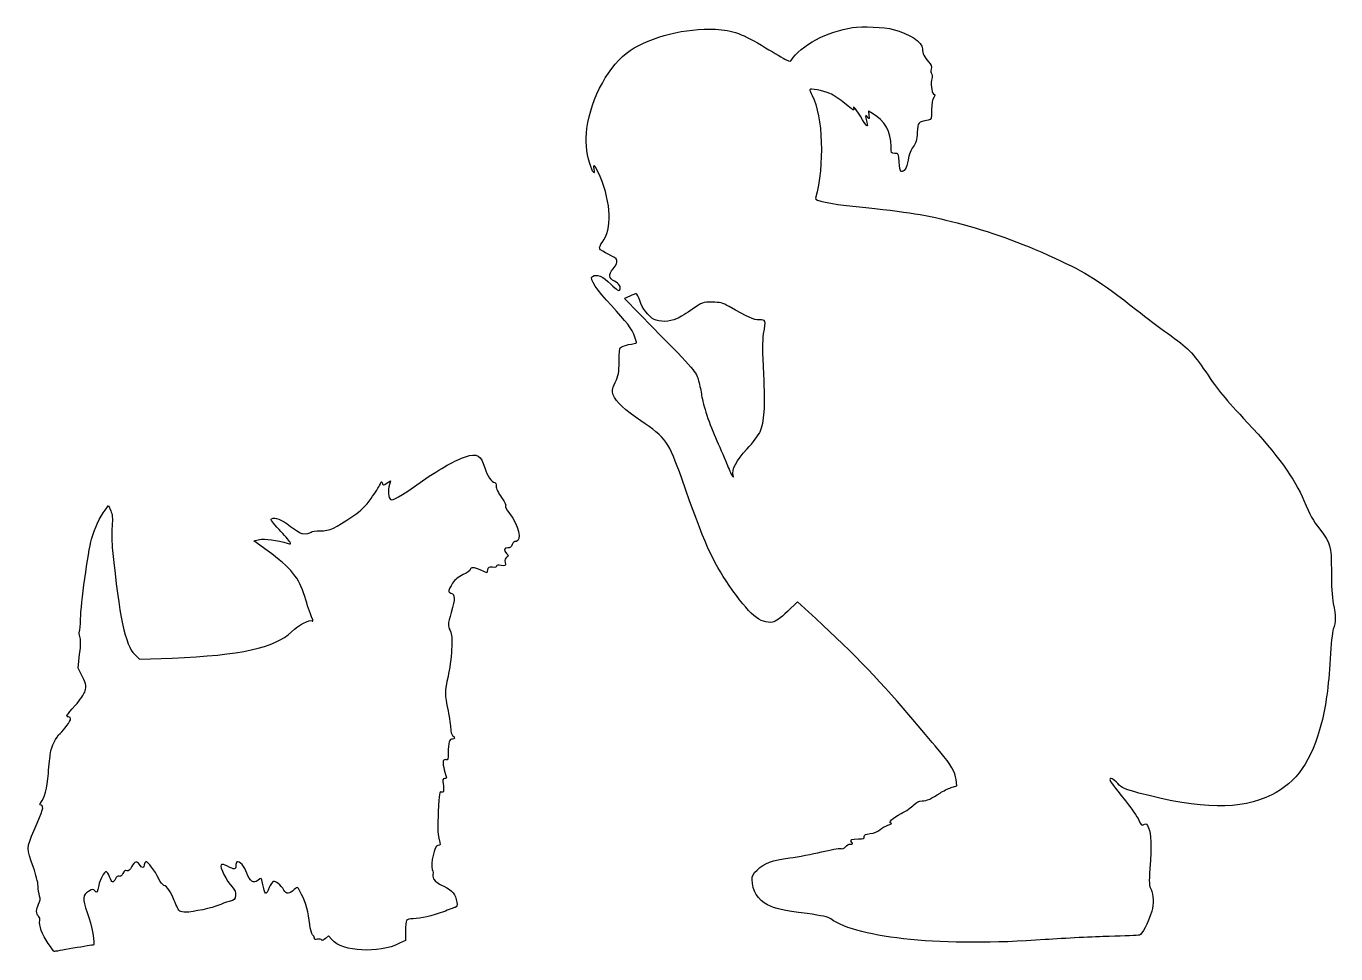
# Model space of a CAD drawing. Header units: centimetres. Extents: x -17.7 to 17.6, y -12.5 to 12.4.
import ezdxf

# ---------------------------------------------------------------- set-up
doc = ezdxf.new("R2010")
doc.units = ezdxf.units.CM
doc.header["$MEASUREMENT"] = 0
doc.layers.add('Layer 1', color=7, linetype='Continuous')

msp = doc.modelspace()

# ---------------------------------------------------------------- linework, layer by layer
at = {"layer": 'Layer 1'}
for points, knots in [([(4.56847, 12.40014), (4.24391, 12.34722), (3.89114, 12.23081), (3.58775, 12.07558), (3.58775, 12.07558), (3.32669, 11.94152), (3.01272, 11.68047), (2.93864, 11.53936), (2.93864, 11.53936), (2.90336, 11.47939), (2.89983, 11.47939), (2.78342, 11.53583), (2.78342, 11.53583), (2.71639, 11.57111), (2.46945, 11.71575), (2.22956, 11.86039), (2.22956, 11.86039), (1.61925, 12.23433), (1.34762, 12.33311), (0.88195, 12.35781), (0.88195, 12.35781), (0.08114, 12.39309), (-0.83608, 12.16378), (-1.41463, 11.78278), (-1.41463, 11.78278), (-1.97202, 11.41236), (-2.46238, 10.52336), (-2.57527, 9.68728), (-2.57527, 9.68728), (-2.62113, 9.34861), (-2.59644, 9.06286), (-2.50119, 8.74184), (-2.50119, 8.74184), (-2.42711, 8.50548), (-2.3495, 8.40317), (-2.3883, 8.59367), (-2.3883, 8.59367), (-2.42358, 8.78417), (-2.34597, 8.68539), (-2.22249, 8.39259), (-2.22249, 8.39259), (-1.91557, 7.65528), (-1.89441, 6.98853), (-2.16605, 6.61812), (-2.16605, 6.61812), (-2.21544, 6.55462), (-2.24366, 6.47701), (-2.23308, 6.44879), (-2.23308, 6.44879), (-2.2225, 6.42057), (-2.10961, 6.35001), (-1.98966, 6.29357), (-1.98966, 6.29357), (-1.72508, 6.17715), (-1.70744, 6.11718), (-1.87324, 5.90904), (-1.87324, 5.90904), (-2.00024, 5.75029), (-1.98966, 5.65504), (-1.83443, 5.5739), (-1.83443, 5.5739), (-1.70743, 5.5104), (-1.65099, 5.41162), (-1.69332, 5.34107), (-1.69332, 5.34107), (-1.71801, 5.30226), (-1.7674, 5.33401), (-1.93321, 5.49629), (-1.93321, 5.49629), (-2.14135, 5.70443), (-2.31774, 5.77851), (-2.43063, 5.70443), (-2.43063, 5.70443), (-2.5153, 5.64799), (-2.30716, 5.33049), (-1.91557, 4.91774), (-1.91557, 4.91774), (-1.51693, 4.49441), (-1.36171, 4.28627), (-1.2841, 4.07107), (-1.2841, 4.07107), (-1.25588, 3.98993), (-1.23824, 3.91938), (-1.24177, 3.91585), (-1.24177, 3.91585), (-1.24883, 3.91232), (-1.34408, 3.89116), (-1.45344, 3.86646), (-1.45344, 3.86646), (-1.56633, 3.84177), (-1.66863, 3.80296), (-1.68275, 3.78179), (-1.68275, 3.78179), (-1.69686, 3.7571), (-1.71097, 3.58776), (-1.71097, 3.40432), (-1.71097, 3.40432), (-1.71097, 3.11151), (-1.72155, 3.04096), (-1.81328, 2.85046), (-1.81328, 2.85046), (-1.905, 2.64585), (-1.90853, 2.62115), (-1.8662, 2.51532), (-1.8662, 2.51532), (-1.78859, 2.32129), (-1.55576, 2.10257), (-1.12889, 1.81682), (-1.12889, 1.81682), (-0.44803, 1.36174), (-0.37042, 1.24885), (-0.0247, 0.2646), (-0.0247, 0.2646), (0.59266, -1.49576), (0.79022, -1.94379), (1.25588, -2.61759), (1.25588, -2.61759), (1.78857, -3.3937), (2.10255, -3.65828), (2.41652, -3.60184), (2.41652, -3.60184), (2.51177, -3.5842), (2.6176, -3.50659), (2.81869, -3.31609), (2.81869, -3.31609), (2.81869, -3.31609), (3.09033, -3.05503), (3.09033, -3.05503), (3.09033, -3.05503), (3.09033, -3.05503), (3.58422, -3.50659), (3.58422, -3.50659), (3.58422, -3.50659), (4.60022, -4.43792), (5.40455, -5.27401), (6.25122, -6.28648), (6.25122, -6.28648), (6.49111, -6.5687), (6.7945, -6.93206), (6.92503, -7.08729), (6.92503, -7.08729), (7.23195, -7.45418), (7.33778, -7.6341), (7.36247, -7.84223), (7.36247, -7.84223), (7.36247, -7.84223), (7.38011, -8.01156), (7.38011, -8.01156), (7.38011, -8.01156), (7.38011, -8.01156), (7.22842, -8.05742), (7.22842, -8.05742), (7.22842, -8.05742), (7.14375, -8.08211), (7.0097, -8.14914), (6.93209, -8.20206), (6.93209, -8.20206), (6.70631, -8.35375), (6.57226, -8.41373), (6.44526, -8.41373), (6.44526, -8.41373), (6.36059, -8.41373), (6.30062, -8.44195), (6.22301, -8.52309), (6.22301, -8.52309), (6.16657, -8.58306), (6.01134, -8.6889), (5.88082, -8.75592), (5.88082, -8.75592), (5.65151, -8.87586), (5.51393, -9.00992), (5.61624, -9.01345), (5.61624, -9.01345), (5.64093, -9.01698), (5.60213, -9.03814), (5.52805, -9.06637), (5.52805, -9.06637), (5.45044, -9.09106), (5.35166, -9.15104), (5.3058, -9.19337), (5.3058, -9.19337), (5.24936, -9.24629), (5.15763, -9.28156), (5.0518, -9.29568), (5.0518, -9.29568), (4.92127, -9.30979), (4.88599, -9.32743), (4.88952, -9.37682), (4.88952, -9.37682), (4.89658, -9.42621), (4.86483, -9.43679), (4.73077, -9.43679), (4.73077, -9.43679), (4.5438, -9.43679), (4.49794, -9.46148), (4.55438, -9.53204), (4.55438, -9.53204), (4.58613, -9.56732), (4.57907, -9.5779), (4.5191, -9.5779), (4.5191, -9.5779), (4.47677, -9.5779), (4.41679, -9.60965), (4.38504, -9.64846), (4.38504, -9.64846), (4.34623, -9.69079), (4.29685, -9.70843), (4.25451, -9.69785), (4.25451, -9.69785), (4.21218, -9.68727), (3.98287, -9.7296), (3.73945, -9.78957), (3.73945, -9.78957), (3.49603, -9.84601), (3.11151, -9.9201), (2.8822, -9.94832), (2.8822, -9.94832), (2.40948, -10.00829), (2.19428, -10.0859), (2.00378, -10.2764), (2.00378, -10.2764), (1.89795, -10.37871), (1.86972, -10.43162), (1.86972, -10.53393), (1.86972, -10.53393), (1.86972, -10.82321), (2.02847, -11.08426), (2.286, -11.21479), (2.286, -11.21479), (2.50119, -11.32062), (2.68464, -11.36296), (3.34786, -11.44762), (3.34786, -11.44762), (3.75355, -11.50406), (3.91583, -11.53934), (3.98992, -11.59226), (3.98992, -11.59226), (4.74134, -12.12495), (7.03792, -12.3472), (9.75431, -12.14965), (9.75431, -12.14965), (10.29759, -12.11084), (11.07723, -12.07204), (11.48292, -12.06146), (11.48292, -12.06146), (11.89214, -12.05088), (12.2555, -12.03677), (12.29784, -12.02971), (12.29784, -12.02971), (12.3684, -12.01207), (12.51656, -11.72279), (12.62592, -11.3806), (12.62592, -11.3806), (12.68236, -11.20421), (12.67178, -10.93257), (12.60828, -10.80204), (12.60828, -10.80204), (12.55536, -10.70679), (12.55184, -10.62918), (12.58006, -10.23054), (12.58006, -10.23054), (12.62239, -9.60965), (12.61181, -9.30273), (12.54478, -9.14398), (12.54478, -9.14398), (12.49539, -9.02404), (12.48128, -9.01345), (12.41778, -9.04873), (12.41778, -9.04873), (12.35428, -9.08401), (12.34017, -9.0699), (12.2802, -8.93231), (12.2802, -8.93231), (12.24139, -8.84412), (12.07912, -8.61128), (11.91684, -8.4102), (11.91684, -8.4102), (11.59228, -8.00451), (11.50056, -7.88103), (11.50056, -7.84223), (11.50056, -7.84223), (11.50056, -7.77873), (11.58523, -7.82106), (11.71223, -7.94806), (11.71223, -7.94806), (11.82865, -8.07153), (11.89215, -8.09623), (12.2802, -8.20206), (12.2802, -8.20206), (13.97353, -8.65009), (15.01423, -8.6642), (15.85737, -8.25145), (15.85737, -8.25145), (16.52412, -7.92689), (16.92981, -7.34128), (17.19793, -6.31117), (17.19793, -6.31117), (17.31787, -5.85256), (17.3849, -5.35867), (17.42724, -4.59314), (17.42724, -4.59314), (17.44841, -4.20508), (17.48721, -3.87347), (17.51543, -3.78881), (17.51543, -3.78881), (17.58246, -3.60184), (17.58246, -3.44662), (17.51543, -3.09737), (17.51543, -3.09737), (17.48015, -2.92098), (17.46251, -2.60701), (17.46251, -2.22248), (17.46251, -2.22248), (17.46251, -1.53456), (17.44487, -1.48165), (17.15207, -1.10417), (17.15207, -1.10417), (16.96157, -0.86075), (16.89454, -0.73728), (16.72168, -0.32806), (16.72168, -0.32806), (16.48532, 0.24344), (15.99143, 0.92783), (15.20826, 1.76391), (15.20826, 1.76391), (14.58384, 2.42713), (14.42509, 2.62116), (14.07937, 3.13622), (14.07937, 3.13622), (13.72659, 3.6548), (13.6137, 3.76769), (13.05279, 4.17339), (13.05279, 4.17339), (12.84818, 4.31803), (12.47776, 4.60025), (12.22376, 4.79781), (12.22376, 4.79781), (11.20776, 5.59509), (10.87968, 5.80323), (10.0189, 6.19481), (10.0189, 6.19481), (9.05582, 6.63225), (8.26559, 6.918), (7.39071, 7.14378), (7.39071, 7.14378), (6.53346, 7.36603), (6.12424, 7.43306), (4.67432, 7.58475), (4.67432, 7.58475), (3.91938, 7.66236), (3.55601, 7.73644), (3.57718, 7.81053), (3.57718, 7.81053), (3.8206, 8.71011), (3.77826, 10.00128), (3.48899, 10.57278), (3.48899, 10.57278), (3.45018, 10.64686), (3.42196, 10.71389), (3.42196, 10.728), (3.42196, 10.728), (3.42196, 10.77739), (3.78532, 10.70683), (3.96171, 10.62569), (3.96171, 10.62569), (4.06402, 10.57983), (4.24393, 10.45988), (4.36388, 10.36111), (4.36388, 10.36111), (4.60377, 10.16003), (4.62846, 10.14944), (4.60024, 10.24117), (4.60024, 10.24117), (4.57555, 10.32231), (4.67432, 10.19178), (4.84366, 9.92014), (4.84366, 9.92014), (4.97419, 9.70495), (5.00241, 9.70495), (4.94244, 9.92367), (4.94244, 9.92367), (4.90716, 10.04714), (4.9248, 10.06831), (4.99183, 9.97659), (4.99183, 9.97659), (5.02711, 9.93073), (5.03064, 9.93778), (5.01652, 10.03656), (5.01652, 10.03656), (5.01652, 10.03656), (4.99888, 10.15298), (4.99888, 10.15298), (4.99888, 10.15298), (4.99888, 10.15298), (5.1153, 10.08595), (5.1153, 10.08595), (5.1153, 10.08595), (5.43986, 9.90251), (5.60919, 9.59559), (5.60919, 9.20048), (5.60919, 9.20048), (5.60919, 9.01704), (5.61272, 9.01351), (5.71502, 9.01351), (5.71502, 9.01351), (5.81733, 9.01351), (5.81733, 9.01351), (5.82791, 8.77715), (5.82791, 8.77715), (5.83497, 8.65015), (5.85613, 8.53726), (5.87377, 8.53021), (5.87377, 8.53021), (5.96196, 8.50199), (6.03605, 8.61488), (6.07133, 8.83713), (6.07133, 8.83713), (6.09602, 8.98882), (6.13836, 9.10524), (6.20186, 9.18991), (6.20186, 9.18991), (6.27947, 9.29222), (6.30064, 9.36277), (6.31475, 9.57797), (6.31475, 9.57797), (6.33239, 9.86372), (6.32886, 9.85666), (6.60756, 9.91311), (6.60756, 9.91311), (6.69928, 9.93075), (6.70281, 9.9378), (6.70281, 10.18828), (6.70281, 10.18828), (6.70281, 10.36114), (6.72045, 10.4705), (6.75925, 10.52342), (6.75925, 10.52342), (6.78747, 10.56575), (6.79806, 10.60103), (6.77689, 10.60103), (6.77689, 10.60103), (6.71339, 10.60103), (6.67106, 10.82328), (6.70281, 10.98909), (6.70281, 10.98909), (6.72045, 11.08787), (6.72045, 11.1549), (6.69928, 11.16901), (6.69928, 11.16901), (6.67811, 11.17959), (6.67459, 11.23251), (6.6887, 11.28543), (6.6887, 11.28543), (6.70634, 11.35951), (6.69223, 11.40185), (6.62167, 11.47593), (6.62167, 11.47593), (6.50173, 11.60646), (6.45586, 11.70524), (6.45586, 11.82871), (6.45586, 11.82871), (6.45586, 12.00863), (6.11719, 12.23088), (5.66917, 12.35082), (5.66917, 12.35082), (5.42928, 12.41432), (4.83661, 12.43901), (4.5685, 12.40021), (4.5685, 12.40021), (4.5685, 12.40021), (4.56847, 12.40014), (4.56847, 12.40014)], [0, 0, 0, 0, 0.00840336, 0.00840336, 0.00840336, 0.00840336, 0.01680672, 0.01680672, 0.01680672, 0.01680672, 0.02521008, 0.02521008, 0.02521008, 0.02521008, 0.03361345, 0.03361345, 0.03361345, 0.03361345, 0.04201681, 0.04201681, 0.04201681, 0.04201681, 0.05042017, 0.05042017, 0.05042017, 0.05042017, 0.05882353, 0.05882353, 0.05882353, 0.05882353, 0.06722689, 0.06722689, 0.06722689, 0.06722689, 0.07563025, 0.07563025, 0.07563025, 0.07563025, 0.08403361, 0.08403361, 0.08403361, 0.08403361, 0.09243697, 0.09243697, 0.09243697, 0.09243697, 0.10084034, 0.10084034, 0.10084034, 0.10084034, 0.1092437, 0.1092437, 0.1092437, 0.1092437, 0.11764706, 0.11764706, 0.11764706, 0.11764706, 0.12605042, 0.12605042, 0.12605042, 0.12605042, 0.13445378, 0.13445378, 0.13445378, 0.13445378, 0.14285714, 0.14285714, 0.14285714, 0.14285714, 0.1512605, 0.1512605, 0.1512605, 0.1512605, 0.15966387, 0.15966387, 0.15966387, 0.15966387, 0.16806723, 0.16806723, 0.16806723, 0.16806723, 0.17647059, 0.17647059, 0.17647059, 0.17647059, 0.18487395, 0.18487395, 0.18487395, 0.18487395, 0.19327731, 0.19327731, 0.19327731, 0.19327731, 0.20168067, 0.20168067, 0.20168067, 0.20168067, 0.21008403, 0.21008403, 0.21008403, 0.21008403, 0.21848739, 0.21848739, 0.21848739, 0.21848739, 0.22689076, 0.22689076, 0.22689076, 0.22689076, 0.23529412, 0.23529412, 0.23529412, 0.23529412, 0.24369748, 0.24369748, 0.24369748, 0.24369748, 0.25210084, 0.25210084, 0.25210084, 0.25210084, 0.2605042, 0.2605042, 0.2605042, 0.2605042, 0.26890756, 0.26890756, 0.26890756, 0.26890756, 0.27731092, 0.27731092, 0.27731092, 0.27731092, 0.28571429, 0.28571429, 0.28571429, 0.28571429, 0.29411765, 0.29411765, 0.29411765, 0.29411765, 0.30252101, 0.30252101, 0.30252101, 0.30252101, 0.31092437, 0.31092437, 0.31092437, 0.31092437, 0.31932773, 0.31932773, 0.31932773, 0.31932773, 0.32773109, 0.32773109, 0.32773109, 0.32773109, 0.33613445, 0.33613445, 0.33613445, 0.33613445, 0.34453782, 0.34453782, 0.34453782, 0.34453782, 0.35294118, 0.35294118, 0.35294118, 0.35294118, 0.36134454, 0.36134454, 0.36134454, 0.36134454, 0.3697479, 0.3697479, 0.3697479, 0.3697479, 0.37815126, 0.37815126, 0.37815126, 0.37815126, 0.38655462, 0.38655462, 0.38655462, 0.38655462, 0.39495798, 0.39495798, 0.39495798, 0.39495798, 0.40336134, 0.40336134, 0.40336134, 0.40336134, 0.41176471, 0.41176471, 0.41176471, 0.41176471, 0.42016807, 0.42016807, 0.42016807, 0.42016807, 0.42857143, 0.42857143, 0.42857143, 0.42857143, 0.43697479, 0.43697479, 0.43697479, 0.43697479, 0.44537815, 0.44537815, 0.44537815, 0.44537815, 0.45378151, 0.45378151, 0.45378151, 0.45378151, 0.46218487, 0.46218487, 0.46218487, 0.46218487, 0.47058824, 0.47058824, 0.47058824, 0.47058824, 0.4789916, 0.4789916, 0.4789916, 0.4789916, 0.48739496, 0.48739496, 0.48739496, 0.48739496, 0.49579832, 0.49579832, 0.49579832, 0.49579832, 0.50420168, 0.50420168, 0.50420168, 0.50420168, 0.51260504, 0.51260504, 0.51260504, 0.51260504, 0.5210084, 0.5210084, 0.5210084, 0.5210084, 0.52941176, 0.52941176, 0.52941176, 0.52941176, 0.53781513, 0.53781513, 0.53781513, 0.53781513, 0.54621849, 0.54621849, 0.54621849, 0.54621849, 0.55462185, 0.55462185, 0.55462185, 0.55462185, 0.56302521, 0.56302521, 0.56302521, 0.56302521, 0.57142857, 0.57142857, 0.57142857, 0.57142857, 0.57983193, 0.57983193, 0.57983193, 0.57983193, 0.58823529, 0.58823529, 0.58823529, 0.58823529, 0.59663866, 0.59663866, 0.59663866, 0.59663866, 0.60504202, 0.60504202, 0.60504202, 0.60504202, 0.61344538, 0.61344538, 0.61344538, 0.61344538, 0.62184874, 0.62184874, 0.62184874, 0.62184874, 0.6302521, 0.6302521, 0.6302521, 0.6302521, 0.63865546, 0.63865546, 0.63865546, 0.63865546, 0.64705882, 0.64705882, 0.64705882, 0.64705882, 0.65546218, 0.65546218, 0.65546218, 0.65546218, 0.66386555, 0.66386555, 0.66386555, 0.66386555, 0.67226891, 0.67226891, 0.67226891, 0.67226891, 0.68067227, 0.68067227, 0.68067227, 0.68067227, 0.68907563, 0.68907563, 0.68907563, 0.68907563, 0.69747899, 0.69747899, 0.69747899, 0.69747899, 0.70588235, 0.70588235, 0.70588235, 0.70588235, 0.71428571, 0.71428571, 0.71428571, 0.71428571, 0.72268908, 0.72268908, 0.72268908, 0.72268908, 0.73109244, 0.73109244, 0.73109244, 0.73109244, 0.7394958, 0.7394958, 0.7394958, 0.7394958, 0.74789916, 0.74789916, 0.74789916, 0.74789916, 0.75630252, 0.75630252, 0.75630252, 0.75630252, 0.76470588, 0.76470588, 0.76470588, 0.76470588, 0.77310924, 0.77310924, 0.77310924, 0.77310924, 0.78151261, 0.78151261, 0.78151261, 0.78151261, 0.78991597, 0.78991597, 0.78991597, 0.78991597, 0.79831933, 0.79831933, 0.79831933, 0.79831933, 0.80672269, 0.80672269, 0.80672269, 0.80672269, 0.81512605, 0.81512605, 0.81512605, 0.81512605, 0.82352941, 0.82352941, 0.82352941, 0.82352941, 0.83193277, 0.83193277, 0.83193277, 0.83193277, 0.84033613, 0.84033613, 0.84033613, 0.84033613, 0.8487395, 0.8487395, 0.8487395, 0.8487395, 0.85714286, 0.85714286, 0.85714286, 0.85714286, 0.86554622, 0.86554622, 0.86554622, 0.86554622, 0.87394958, 0.87394958, 0.87394958, 0.87394958, 0.88235294, 0.88235294, 0.88235294, 0.88235294, 0.8907563, 0.8907563, 0.8907563, 0.8907563, 0.89915966, 0.89915966, 0.89915966, 0.89915966, 0.90756303, 0.90756303, 0.90756303, 0.90756303, 0.91596639, 0.91596639, 0.91596639, 0.91596639, 0.92436975, 0.92436975, 0.92436975, 0.92436975, 0.93277311, 0.93277311, 0.93277311, 0.93277311, 0.94117647, 0.94117647, 0.94117647, 0.94117647, 0.94957983, 0.94957983, 0.94957983, 0.94957983, 0.95798319, 0.95798319, 0.95798319, 0.95798319, 0.96638655, 0.96638655, 0.96638655, 0.96638655, 0.97478992, 0.97478992, 0.97478992, 0.97478992, 0.98319328, 0.98319328, 0.98319328, 0.98319328, 1, 1, 1, 1]), ([(-1.15358, 5.05531), (-1.08655, 4.84364), (-0.92427, 4.62845), (-0.76905, 4.54731), (-0.76905, 4.54731), (-0.62088, 4.4697), (-0.3563, 4.47675), (-0.16227, 4.56142), (-0.16227, 4.56142), (-0.07408, 4.60375), (0.11995, 4.72017), (0.26812, 4.82248), (0.26812, 4.82248), (0.5327, 5.00592), (0.53976, 5.00945), (0.7867, 5.00945), (0.7867, 5.00945), (1.00895, 5.00945), (1.06539, 4.99534), (1.25237, 4.88951), (1.25237, 4.88951), (1.76037, 4.60023), (1.91206, 4.5332), (2.06729, 4.5332), (2.06729, 4.5332), (2.24368, 4.5332), (2.24015, 4.55084), (2.18018, 4.15573), (2.18018, 4.15573), (2.15196, 3.95112), (2.15196, 3.68654), (2.18371, 3.0727), (2.18371, 3.0727), (2.22957, 2.18017), (2.20488, 1.78859), (2.08493, 1.52048), (2.08493, 1.52048), (2.04965, 1.43581), (1.8909, 1.22767), (1.73568, 1.06187), (1.73568, 1.06187), (1.44287, 0.7479), (1.31235, 0.4939), (1.36174, 0.34926), (1.36174, 0.34926), (1.37938, 0.3034), (1.37585, 0.29282), (1.34763, 0.31751), (1.34763, 0.31751), (1.32646, 0.33868), (1.26296, 0.47273), (1.20652, 0.61737), (1.20652, 0.61737), (1.14655, 0.76201), (1.01955, 1.06187), (0.92077, 1.28059), (0.92077, 1.28059), (0.71969, 1.73215), (0.54683, 2.2472), (0.51155, 2.50473), (0.51155, 2.50473), (0.49744, 2.60351), (0.46216, 2.77284), (0.43041, 2.88926), (0.43041, 2.88926), (0.36691, 3.13268), (0.33516, 3.17148), (-0.7902, 4.31801), (-0.7902, 4.31801), (-0.7902, 4.31801), (-1.56631, 5.11176), (-1.56631, 5.11176), (-1.56631, 5.11176), (-1.56631, 5.11176), (-1.4252, 5.17173), (-1.4252, 5.17173), (-1.4252, 5.17173), (-1.35112, 5.20701), (-1.26998, 5.23523), (-1.24881, 5.23523), (-1.24881, 5.23523), (-1.22764, 5.23876), (-1.18531, 5.15409), (-1.15356, 5.05531), (-1.15356, 5.05531), (-1.15356, 5.05531), (-1.15358, 5.05531), (-1.15358, 5.05531)], [0, 0, 0, 0, 0.04347826, 0.04347826, 0.04347826, 0.04347826, 0.08695652, 0.08695652, 0.08695652, 0.08695652, 0.13043478, 0.13043478, 0.13043478, 0.13043478, 0.17391304, 0.17391304, 0.17391304, 0.17391304, 0.2173913, 0.2173913, 0.2173913, 0.2173913, 0.26086957, 0.26086957, 0.26086957, 0.26086957, 0.30434783, 0.30434783, 0.30434783, 0.30434783, 0.34782609, 0.34782609, 0.34782609, 0.34782609, 0.39130435, 0.39130435, 0.39130435, 0.39130435, 0.43478261, 0.43478261, 0.43478261, 0.43478261, 0.47826087, 0.47826087, 0.47826087, 0.47826087, 0.52173913, 0.52173913, 0.52173913, 0.52173913, 0.56521739, 0.56521739, 0.56521739, 0.56521739, 0.60869565, 0.60869565, 0.60869565, 0.60869565, 0.65217391, 0.65217391, 0.65217391, 0.65217391, 0.69565217, 0.69565217, 0.69565217, 0.69565217, 0.73913043, 0.73913043, 0.73913043, 0.73913043, 0.7826087, 0.7826087, 0.7826087, 0.7826087, 0.82608696, 0.82608696, 0.82608696, 0.82608696, 0.86956522, 0.86956522, 0.86956522, 0.86956522, 0.91304348, 0.91304348, 0.91304348, 0.91304348, 1, 1, 1, 1]), ([(-5.84553, 0.85019), (-6.11364, 0.76552), (-6.49817, 0.5468), (-7.00264, 0.19755), (-7.00264, 0.19755), (-7.63764, -0.24695), (-7.79992, -0.3422), (-7.86695, -0.29987), (-7.86695, -0.29987), (-7.92339, -0.26459), (-7.93398, -0.05645), (-7.89164, 0.1023), (-7.89164, 0.1023), (-7.89164, 0.1023), (-7.86342, 0.20461), (-7.86342, 0.20461), (-7.86342, 0.20461), (-7.86342, 0.20461), (-7.95161, 0.14817), (-7.95161, 0.14817), (-7.95161, 0.14817), (-8.0645, 0.07409), (-8.07155, 0.07409), (-8.08919, 0.1517), (-8.08919, 0.1517), (-8.09977, 0.19756), (-8.11388, 0.18698), (-8.14563, 0.10584), (-8.14563, 0.10584), (-8.17032, 0.0494), (-8.27616, -0.12347), (-8.38552, -0.27163), (-8.38552, -0.27163), (-8.54074, -0.48682), (-8.65363, -0.59619), (-8.87941, -0.75141), (-8.87941, -0.75141), (-9.3486, -1.07597), (-9.50383, -1.14652), (-9.7543, -1.14652), (-9.7543, -1.14652), (-9.87072, -1.14652), (-9.98361, -1.16063), (-10.00124, -1.17827), (-10.00124, -1.17827), (-10.03652, -1.21002), (-10.13177, -1.22766), (-10.23407, -1.2206), (-10.23407, -1.2206), (-10.26582, -1.2206), (-10.40693, -1.13241), (-10.55157, -1.02657), (-10.55157, -1.02657), (-10.8091, -0.83607), (-10.97138, -0.76904), (-11.0631, -0.82196), (-11.0631, -0.82196), (-11.09838, -0.8396), (-11.04546, -0.91721), (-10.86202, -1.11124), (-10.86202, -1.11124), (-10.72796, -1.25588), (-10.59744, -1.40757), (-10.57627, -1.44285), (-10.57627, -1.44285), (-10.54452, -1.50282), (-10.54805, -1.50635), (-10.62213, -1.48518), (-10.62213, -1.48518), (-10.92199, -1.39699), (-11.26066, -1.35112), (-11.39471, -1.37935), (-11.39471, -1.37935), (-11.39471, -1.37935), (-11.53935, -1.4111), (-11.53935, -1.4111), (-11.53935, -1.4111), (-11.53935, -1.4111), (-11.17952, -1.67568), (-11.17952, -1.67568), (-11.17952, -1.67568), (-10.52688, -2.15546), (-10.3258, -2.4024), (-10.1741, -2.9104), (-10.1741, -2.9104), (-10.09649, -3.16793), (-10.05063, -3.30551), (-9.95538, -3.54187), (-9.95538, -3.54187), (-9.9448, -3.57362), (-9.95185, -3.5842), (-9.97655, -3.56656), (-9.97655, -3.56656), (-10.04711, -3.52423), (-10.32933, -3.67592), (-10.52688, -3.86289), (-10.52688, -3.86289), (-10.98549, -4.29681), (-11.89213, -4.49436), (-13.74069, -4.56845), (-13.74069, -4.56845), (-13.74069, -4.56845), (-14.61911, -4.60373), (-14.61911, -4.60373), (-14.61911, -4.60373), (-14.61911, -4.60373), (-14.74964, -4.47673), (-14.74964, -4.47673), (-14.74964, -4.47673), (-15.00364, -4.22979), (-15.16945, -3.44309), (-15.34583, -1.67567), (-15.34583, -1.67567), (-15.36347, -1.47106), (-15.37052, -1.17825), (-15.35994, -1.02303), (-15.35994, -1.02303), (-15.3423, -0.80431), (-15.34936, -0.70906), (-15.39522, -0.60322), (-15.39522, -0.60322), (-15.39522, -0.60322), (-15.45166, -0.46564), (-15.45166, -0.46564), (-15.45166, -0.46564), (-15.45166, -0.46564), (-15.54338, -0.58558), (-15.54338, -0.58558), (-15.54338, -0.58558), (-15.68802, -0.77608), (-15.83266, -1.08652), (-15.91027, -1.36522), (-15.91027, -1.36522), (-16.00552, -1.71447), (-16.20308, -3.13616), (-16.2066, -3.51011), (-16.2066, -3.51011), (-16.21013, -3.67592), (-16.22424, -3.82761), (-16.23835, -3.8523), (-16.23835, -3.8523), (-16.25246, -3.87347), (-16.24541, -3.93697), (-16.22424, -3.99341), (-16.22424, -3.99341), (-16.19602, -4.06397), (-16.19955, -4.19097), (-16.2313, -4.46613), (-16.2313, -4.46613), (-16.2313, -4.46613), (-16.27363, -4.84007), (-16.27363, -4.84007), (-16.27363, -4.84007), (-16.27363, -4.84007), (-16.15721, -5.07643), (-16.15721, -5.07643), (-16.15721, -5.07643), (-16.05138, -5.29868), (-16.04432, -5.3269), (-16.08313, -5.4539), (-16.08313, -5.4539), (-16.10782, -5.53504), (-16.21719, -5.69379), (-16.35124, -5.84548), (-16.35124, -5.84548), (-16.59113, -6.11006), (-16.61582, -6.15592), (-16.52763, -6.15592), (-16.52763, -6.15592), (-16.49941, -6.15592), (-16.47471, -6.17709), (-16.47471, -6.20178), (-16.47471, -6.20178), (-16.47471, -6.26175), (-16.64404, -6.49811), (-16.75693, -6.59689), (-16.75693, -6.59689), (-16.86276, -6.69214), (-16.98976, -6.94967), (-17.01799, -7.12606), (-17.01799, -7.12606), (-17.02857, -7.20367), (-17.0568, -7.45062), (-17.07443, -7.67639), (-17.07443, -7.67639), (-17.10971, -8.09267), (-17.17321, -8.34314), (-17.27199, -8.4525), (-17.27199, -8.4525), (-17.31785, -8.50542), (-17.31785, -8.51247), (-17.26493, -8.53364), (-17.26493, -8.53364), (-17.18732, -8.56186), (-17.21201, -8.63947), (-17.4519, -9.20039), (-17.4519, -9.20039), (-17.67062, -9.70839), (-17.66709, -9.67311), (-17.47307, -10.20933), (-17.47307, -10.20933), (-17.40957, -10.38925), (-17.35313, -10.6115), (-17.3496, -10.70322), (-17.3496, -10.70322), (-17.3496, -10.79141), (-17.33196, -10.91489), (-17.31079, -10.97486), (-17.31079, -10.97486), (-17.2861, -11.056), (-17.28962, -11.10539), (-17.33548, -11.19358), (-17.33548, -11.19358), (-17.40604, -11.33116), (-17.40956, -11.46169), (-17.33901, -11.51814), (-17.33901, -11.51814), (-17.30726, -11.54283), (-17.29315, -11.59222), (-17.30373, -11.63808), (-17.30373, -11.63808), (-17.33548, -11.7545), (-17.24023, -12.01555), (-17.07795, -12.25191), (-17.07795, -12.25191), (-16.99681, -12.37185), (-16.92626, -12.47063), (-16.92273, -12.47063), (-16.92273, -12.47063), (-16.9192, -12.47063), (-16.68637, -12.43182), (-16.40415, -12.38244), (-16.40415, -12.38244), (-16.12193, -12.33305), (-15.87851, -12.29425), (-15.86087, -12.29425), (-15.86087, -12.29425), (-15.80443, -12.29425), (-15.90673, -11.76508), (-16.0302, -11.41583), (-16.0302, -11.41583), (-16.16073, -11.04541), (-16.15367, -10.94311), (-15.99492, -10.85139), (-15.99492, -10.85139), (-15.87498, -10.78083), (-15.86439, -10.78083), (-15.82206, -10.83375), (-15.82206, -10.83375), (-15.77267, -10.90431), (-15.7515, -10.87608), (-15.71623, -10.68911), (-15.71623, -10.68911), (-15.69154, -10.53389), (-15.57159, -10.31869), (-15.51515, -10.31869), (-15.51515, -10.31869), (-15.49751, -10.31869), (-15.45518, -10.38219), (-15.42696, -10.4598), (-15.42696, -10.4598), (-15.35993, -10.62208), (-15.32465, -10.63619), (-15.26821, -10.51272), (-15.26821, -10.51272), (-15.23999, -10.45275), (-15.20824, -10.42805), (-15.16943, -10.44216), (-15.16943, -10.44216), (-15.13062, -10.45627), (-15.09535, -10.43158), (-15.06712, -10.36808), (-15.06712, -10.36808), (-15.0389, -10.30458), (-15.00715, -10.27989), (-14.96129, -10.294), (-14.96129, -10.294), (-14.91543, -10.30458), (-14.88015, -10.27636), (-14.83429, -10.19169), (-14.83429, -10.19169), (-14.75315, -10.04), (-14.68965, -10.01883), (-14.6191, -10.12466), (-14.6191, -10.12466), (-14.54854, -10.23402), (-14.50621, -10.23755), (-14.4921, -10.13524), (-14.4921, -10.13524), (-14.48504, -10.09291), (-14.46388, -10.0541), (-14.44624, -10.05057), (-14.44624, -10.05057), (-14.40038, -10.03646), (-14.20635, -10.29751), (-14.10405, -10.50918), (-14.10405, -10.50918), (-14.06172, -10.59737), (-14.00174, -10.67851), (-13.96647, -10.6891), (-13.96647, -10.6891), (-13.86769, -10.72085), (-13.79361, -10.83021), (-13.68425, -11.09832), (-13.68425, -11.09832), (-13.62428, -11.24296), (-13.56078, -11.36996), (-13.53608, -11.38407), (-13.53608, -11.38407), (-13.51139, -11.39818), (-13.4373, -11.41229), (-13.37027, -11.41229), (-13.37027, -11.41229), (-13.19741, -11.40876), (-12.63649, -11.29235), (-12.48833, -11.22532), (-12.48833, -11.22532), (-12.4213, -11.19357), (-12.2943, -11.14771), (-12.20611, -11.12301), (-12.20611, -11.12301), (-12.06147, -11.08068), (-12.04736, -11.06657), (-12.03678, -10.9572), (-12.03678, -10.9572), (-12.0262, -10.86548), (-12.04736, -10.81609), (-12.1285, -10.72789), (-12.1285, -10.72789), (-12.26961, -10.58325), (-12.47069, -10.18108), (-12.42483, -10.13522), (-12.42483, -10.13522), (-12.40366, -10.11405), (-12.34016, -10.12816), (-12.24844, -10.17403), (-12.24844, -10.17403), (-12.06147, -10.26928), (-12.02972, -10.26575), (-12.02972, -10.16345), (-12.02972, -10.16345), (-12.02972, -10.11406), (-12.01561, -10.0682), (-11.99797, -10.05762), (-11.99797, -10.05762), (-11.93447, -10.01881), (-11.7863, -10.18462), (-11.72986, -10.35748), (-11.72986, -10.35748), (-11.6593, -10.56915), (-11.54289, -10.65029), (-11.43705, -10.55504), (-11.43705, -10.55504), (-11.34533, -10.47037), (-11.33122, -10.47743), (-11.30652, -10.6256), (-11.30652, -10.6256), (-11.25008, -10.96427), (-11.22185, -10.98191), (-11.1266, -10.74202), (-11.1266, -10.74202), (-11.09485, -10.66794), (-11.04546, -10.59738), (-11.01724, -10.58327), (-11.01724, -10.58327), (-10.95374, -10.5621), (-10.81968, -10.67146), (-10.73149, -10.81963), (-10.73149, -10.81963), (-10.66799, -10.93252), (-10.58685, -10.92546), (-10.4528, -10.80199), (-10.4528, -10.80199), (-10.35755, -10.71732), (-10.37166, -10.71027), (-10.25524, -10.93605), (-10.25524, -10.93605), (-10.14588, -11.14772), (-10.06827, -11.42288), (-10.03652, -11.74038), (-10.03652, -11.74038), (-10.02241, -11.87091), (-9.98713, -11.99438), (-9.96244, -12.01555), (-9.96244, -12.01555), (-9.93422, -12.03672), (-9.91305, -12.07905), (-9.91305, -12.10727), (-9.91305, -12.10727), (-9.91305, -12.14608), (-9.88836, -12.15313), (-9.82838, -12.13902), (-9.82838, -12.13902), (-9.77899, -12.12844), (-9.7296, -12.13549), (-9.71902, -12.15666), (-9.71902, -12.15666), (-9.70138, -12.18135), (-9.6661, -12.16724), (-9.61671, -12.12138), (-9.61671, -12.12138), (-9.61671, -12.12138), (-9.53557, -12.0473), (-9.53557, -12.0473), (-9.53557, -12.0473), (-9.53557, -12.0473), (-9.44738, -12.14961), (-9.44738, -12.14961), (-9.44738, -12.14961), (-9.15105, -12.47769), (-8.19149, -12.53061), (-7.61999, -12.24839), (-7.61999, -12.24839), (-7.61999, -12.24839), (-7.46124, -12.17078), (-7.46124, -12.17078), (-7.46124, -12.17078), (-7.46124, -12.17078), (-7.46124, -11.92384), (-7.46124, -11.92384), (-7.46124, -11.92384), (-7.46124, -11.78626), (-7.44713, -11.65573), (-7.43302, -11.63456), (-7.43302, -11.63456), (-7.41538, -11.60987), (-7.33777, -11.5887), (-7.25663, -11.5887), (-7.25663, -11.5887), (-7.05555, -11.58517), (-6.73452, -11.51109), (-6.43819, -11.3982), (-6.43819, -11.3982), (-6.30061, -11.34528), (-6.16302, -11.29237), (-6.12422, -11.28178), (-6.12422, -11.28178), (-6.07483, -11.26414), (-6.06425, -11.23592), (-6.07836, -11.1442), (-6.07836, -11.1442), (-6.11717, -10.91489), (-6.18067, -10.83376), (-6.43114, -10.71381), (-6.43114, -10.71381), (-6.59695, -10.6362), (-6.68161, -10.5727), (-6.70278, -10.5092), (-6.70278, -10.5092), (-6.72395, -10.45981), (-6.731, -10.40689), (-6.72042, -10.38926), (-6.72042, -10.38926), (-6.70984, -10.37162), (-6.72042, -10.31518), (-6.73806, -10.26226), (-6.73806, -10.26226), (-6.7945, -10.11762), (-6.67809, -9.61315), (-6.58989, -9.61315), (-6.58989, -9.61315), (-6.51581, -9.61315), (-6.51581, -9.61668), (-6.5652, -9.41559), (-6.5652, -9.41559), (-6.59342, -9.30976), (-6.59695, -9.08045), (-6.57931, -8.71003), (-6.57931, -8.71003), (-6.55462, -8.19497), (-6.55109, -8.16322), (-6.48759, -8.17734), (-6.48759, -8.17734), (-6.42762, -8.19498), (-6.42409, -8.18087), (-6.44173, -8.00448), (-6.44173, -8.00448), (-6.4629, -7.83867), (-6.45937, -7.81398), (-6.40292, -7.81398), (-6.40292, -7.81398), (-6.36059, -7.81398), (-6.35, -7.79634), (-6.36411, -7.75754), (-6.36411, -7.75754), (-6.42055, -7.6129), (-6.46289, -7.38712), (-6.44525, -7.33773), (-6.44525, -7.33773), (-6.43114, -7.30951), (-6.39939, -7.2954), (-6.36764, -7.30598), (-6.36764, -7.30598), (-6.32531, -7.32362), (-6.31472, -7.29187), (-6.3112, -7.12254), (-6.3112, -7.12254), (-6.30767, -6.84737), (-6.27239, -6.73448), (-6.19831, -6.7486), (-6.19831, -6.7486), (-6.12423, -6.76271), (-6.1207, -6.70979), (-6.19125, -6.64982), (-6.19125, -6.64982), (-6.21947, -6.62513), (-6.24417, -6.54751), (-6.24417, -6.47343), (-6.24417, -6.47343), (-6.24417, -6.39935), (-6.27592, -6.18415), (-6.31473, -5.99365), (-6.31473, -5.99365), (-6.40645, -5.54562), (-6.40645, -5.46096), (-6.31473, -5.06232), (-6.31473, -5.06232), (-6.2724, -4.87888), (-6.23006, -4.55785), (-6.21948, -4.34618), (-6.21948, -4.34618), (-6.20184, -4.02868), (-6.2089, -3.94401), (-6.26181, -3.8276), (-6.26181, -3.8276), (-6.32531, -3.68649), (-6.32531, -3.68296), (-6.23006, -3.34077), (-6.23006, -3.34077), (-6.1207, -2.95624), (-6.1207, -2.8751), (-6.23712, -2.82219), (-6.23712, -2.82219), (-6.32531, -2.78338), (-6.32179, -2.76575), (-6.19126, -2.55761), (-6.19126, -2.55761), (-6.12423, -2.44825), (-6.04662, -2.38828), (-5.90551, -2.32478), (-5.90551, -2.32478), (-5.79615, -2.27539), (-5.71501, -2.21895), (-5.71501, -2.1872), (-5.71501, -2.1872), (-5.71501, -2.11664), (-5.6127, -2.12017), (-5.42926, -2.20484), (-5.42926, -2.20484), (-5.42926, -2.20484), (-5.27404, -2.27187), (-5.27404, -2.27187), (-5.27404, -2.27187), (-5.27404, -2.27187), (-5.25287, -2.19426), (-5.25287, -2.19426), (-5.25287, -2.19426), (-5.23876, -2.13076), (-5.21406, -2.12018), (-5.12234, -2.12723), (-5.12234, -2.12723), (-5.05178, -2.13429), (-5.00945, -2.1237), (-5.00945, -2.09548), (-5.00945, -2.09548), (-5.00945, -2.06726), (-4.96712, -2.0602), (-4.88245, -2.07431), (-4.88245, -2.07431), (-4.75545, -2.09548), (-4.75545, -2.09548), (-4.77662, -1.99317), (-4.77662, -1.99317), (-4.79073, -1.91909), (-4.78015, -1.88028), (-4.73429, -1.85559), (-4.73429, -1.85559), (-4.67785, -1.82384), (-4.67785, -1.81678), (-4.73782, -1.75681), (-4.73782, -1.75681), (-4.82249, -1.66156), (-4.8119, -1.60512), (-4.7096, -1.60512), (-4.7096, -1.60512), (-4.6461, -1.60512), (-4.61082, -1.58043), (-4.58613, -1.51693), (-4.58613, -1.51693), (-4.56496, -1.46401), (-4.52616, -1.42874), (-4.4803, -1.42874), (-4.4803, -1.42874), (-4.32155, -1.42874), (-4.42386, -0.9666), (-4.64963, -0.69143), (-4.64963, -0.69143), (-4.74488, -0.57149), (-4.79074, -0.49387), (-4.76605, -0.47624), (-4.76605, -0.47624), (-4.74136, -0.46213), (-4.78016, -0.38099), (-4.87541, -0.24693), (-4.87541, -0.24693), (-4.9636, -0.12346), (-5.02005, -0.00351), (-5.02005, 0.05999), (-5.02005, 0.05999), (-5.02005, 0.11291), (-5.03769, 0.15877), (-5.05886, 0.15877), (-5.05886, 0.15877), (-5.14353, 0.15877), (-5.26347, 0.33163), (-5.32697, 0.55388), (-5.32697, 0.55388), (-5.42928, 0.89255), (-5.52805, 0.94899), (-5.84555, 0.85021), (-5.84555, 0.85021), (-5.84555, 0.85021), (-5.84553, 0.85019), (-5.84553, 0.85019)], [0, 0, 0, 0, 0.00636943, 0.00636943, 0.00636943, 0.00636943, 0.01273885, 0.01273885, 0.01273885, 0.01273885, 0.01910828, 0.01910828, 0.01910828, 0.01910828, 0.02547771, 0.02547771, 0.02547771, 0.02547771, 0.03184713, 0.03184713, 0.03184713, 0.03184713, 0.03821656, 0.03821656, 0.03821656, 0.03821656, 0.04458599, 0.04458599, 0.04458599, 0.04458599, 0.05095541, 0.05095541, 0.05095541, 0.05095541, 0.05732484, 0.05732484, 0.05732484, 0.05732484, 0.06369427, 0.06369427, 0.06369427, 0.06369427, 0.07006369, 0.07006369, 0.07006369, 0.07006369, 0.07643312, 0.07643312, 0.07643312, 0.07643312, 0.08280255, 0.08280255, 0.08280255, 0.08280255, 0.08917197, 0.08917197, 0.08917197, 0.08917197, 0.0955414, 0.0955414, 0.0955414, 0.0955414, 0.10191083, 0.10191083, 0.10191083, 0.10191083, 0.10828025, 0.10828025, 0.10828025, 0.10828025, 0.11464968, 0.11464968, 0.11464968, 0.11464968, 0.12101911, 0.12101911, 0.12101911, 0.12101911, 0.12738854, 0.12738854, 0.12738854, 0.12738854, 0.13375796, 0.13375796, 0.13375796, 0.13375796, 0.14012739, 0.14012739, 0.14012739, 0.14012739, 0.14649682, 0.14649682, 0.14649682, 0.14649682, 0.15286624, 0.15286624, 0.15286624, 0.15286624, 0.15923567, 0.15923567, 0.15923567, 0.15923567, 0.1656051, 0.1656051, 0.1656051, 0.1656051, 0.17197452, 0.17197452, 0.17197452, 0.17197452, 0.17834395, 0.17834395, 0.17834395, 0.17834395, 0.18471338, 0.18471338, 0.18471338, 0.18471338, 0.1910828, 0.1910828, 0.1910828, 0.1910828, 0.19745223, 0.19745223, 0.19745223, 0.19745223, 0.20382166, 0.20382166, 0.20382166, 0.20382166, 0.21019108, 0.21019108, 0.21019108, 0.21019108, 0.21656051, 0.21656051, 0.21656051, 0.21656051, 0.22292994, 0.22292994, 0.22292994, 0.22292994, 0.22929936, 0.22929936, 0.22929936, 0.22929936, 0.23566879, 0.23566879, 0.23566879, 0.23566879, 0.24203822, 0.24203822, 0.24203822, 0.24203822, 0.24840764, 0.24840764, 0.24840764, 0.24840764, 0.25477707, 0.25477707, 0.25477707, 0.25477707, 0.2611465, 0.2611465, 0.2611465, 0.2611465, 0.26751592, 0.26751592, 0.26751592, 0.26751592, 0.27388535, 0.27388535, 0.27388535, 0.27388535, 0.28025478, 0.28025478, 0.28025478, 0.28025478, 0.2866242, 0.2866242, 0.2866242, 0.2866242, 0.29299363, 0.29299363, 0.29299363, 0.29299363, 0.29936306, 0.29936306, 0.29936306, 0.29936306, 0.30573248, 0.30573248, 0.30573248, 0.30573248, 0.31210191, 0.31210191, 0.31210191, 0.31210191, 0.31847134, 0.31847134, 0.31847134, 0.31847134, 0.32484076, 0.32484076, 0.32484076, 0.32484076, 0.33121019, 0.33121019, 0.33121019, 0.33121019, 0.33757962, 0.33757962, 0.33757962, 0.33757962, 0.34394904, 0.34394904, 0.34394904, 0.34394904, 0.35031847, 0.35031847, 0.35031847, 0.35031847, 0.3566879, 0.3566879, 0.3566879, 0.3566879, 0.36305732, 0.36305732, 0.36305732, 0.36305732, 0.36942675, 0.36942675, 0.36942675, 0.36942675, 0.37579618, 0.37579618, 0.37579618, 0.37579618, 0.38216561, 0.38216561, 0.38216561, 0.38216561, 0.38853503, 0.38853503, 0.38853503, 0.38853503, 0.39490446, 0.39490446, 0.39490446, 0.39490446, 0.40127389, 0.40127389, 0.40127389, 0.40127389, 0.40764331, 0.40764331, 0.40764331, 0.40764331, 0.41401274, 0.41401274, 0.41401274, 0.41401274, 0.42038217, 0.42038217, 0.42038217, 0.42038217, 0.42675159, 0.42675159, 0.42675159, 0.42675159, 0.43312102, 0.43312102, 0.43312102, 0.43312102, 0.43949045, 0.43949045, 0.43949045, 0.43949045, 0.44585987, 0.44585987, 0.44585987, 0.44585987, 0.4522293, 0.4522293, 0.4522293, 0.4522293, 0.45859873, 0.45859873, 0.45859873, 0.45859873, 0.46496815, 0.46496815, 0.46496815, 0.46496815, 0.47133758, 0.47133758, 0.47133758, 0.47133758, 0.47770701, 0.47770701, 0.47770701, 0.47770701, 0.48407643, 0.48407643, 0.48407643, 0.48407643, 0.49044586, 0.49044586, 0.49044586, 0.49044586, 0.49681529, 0.49681529, 0.49681529, 0.49681529, 0.50318471, 0.50318471, 0.50318471, 0.50318471, 0.50955414, 0.50955414, 0.50955414, 0.50955414, 0.51592357, 0.51592357, 0.51592357, 0.51592357, 0.52229299, 0.52229299, 0.52229299, 0.52229299, 0.52866242, 0.52866242, 0.52866242, 0.52866242, 0.53503185, 0.53503185, 0.53503185, 0.53503185, 0.54140127, 0.54140127, 0.54140127, 0.54140127, 0.5477707, 0.5477707, 0.5477707, 0.5477707, 0.55414013, 0.55414013, 0.55414013, 0.55414013, 0.56050955, 0.56050955, 0.56050955, 0.56050955, 0.56687898, 0.56687898, 0.56687898, 0.56687898, 0.57324841, 0.57324841, 0.57324841, 0.57324841, 0.57961783, 0.57961783, 0.57961783, 0.57961783, 0.58598726, 0.58598726, 0.58598726, 0.58598726, 0.59235669, 0.59235669, 0.59235669, 0.59235669, 0.59872611, 0.59872611, 0.59872611, 0.59872611, 0.60509554, 0.60509554, 0.60509554, 0.60509554, 0.61146497, 0.61146497, 0.61146497, 0.61146497, 0.61783439, 0.61783439, 0.61783439, 0.61783439, 0.62420382, 0.62420382, 0.62420382, 0.62420382, 0.63057325, 0.63057325, 0.63057325, 0.63057325, 0.63694268, 0.63694268, 0.63694268, 0.63694268, 0.6433121, 0.6433121, 0.6433121, 0.6433121, 0.64968153, 0.64968153, 0.64968153, 0.64968153, 0.65605096, 0.65605096, 0.65605096, 0.65605096, 0.66242038, 0.66242038, 0.66242038, 0.66242038, 0.66878981, 0.66878981, 0.66878981, 0.66878981, 0.67515924, 0.67515924, 0.67515924, 0.67515924, 0.68152866, 0.68152866, 0.68152866, 0.68152866, 0.68789809, 0.68789809, 0.68789809, 0.68789809, 0.69426752, 0.69426752, 0.69426752, 0.69426752, 0.70063694, 0.70063694, 0.70063694, 0.70063694, 0.70700637, 0.70700637, 0.70700637, 0.70700637, 0.7133758, 0.7133758, 0.7133758, 0.7133758, 0.71974522, 0.71974522, 0.71974522, 0.71974522, 0.72611465, 0.72611465, 0.72611465, 0.72611465, 0.73248408, 0.73248408, 0.73248408, 0.73248408, 0.7388535, 0.7388535, 0.7388535, 0.7388535, 0.74522293, 0.74522293, 0.74522293, 0.74522293, 0.75159236, 0.75159236, 0.75159236, 0.75159236, 0.75796178, 0.75796178, 0.75796178, 0.75796178, 0.76433121, 0.76433121, 0.76433121, 0.76433121, 0.77070064, 0.77070064, 0.77070064, 0.77070064, 0.77707006, 0.77707006, 0.77707006, 0.77707006, 0.78343949, 0.78343949, 0.78343949, 0.78343949, 0.78980892, 0.78980892, 0.78980892, 0.78980892, 0.79617834, 0.79617834, 0.79617834, 0.79617834, 0.80254777, 0.80254777, 0.80254777, 0.80254777, 0.8089172, 0.8089172, 0.8089172, 0.8089172, 0.81528662, 0.81528662, 0.81528662, 0.81528662, 0.82165605, 0.82165605, 0.82165605, 0.82165605, 0.82802548, 0.82802548, 0.82802548, 0.82802548, 0.8343949, 0.8343949, 0.8343949, 0.8343949, 0.84076433, 0.84076433, 0.84076433, 0.84076433, 0.84713376, 0.84713376, 0.84713376, 0.84713376, 0.85350318, 0.85350318, 0.85350318, 0.85350318, 0.85987261, 0.85987261, 0.85987261, 0.85987261, 0.86624204, 0.86624204, 0.86624204, 0.86624204, 0.87261146, 0.87261146, 0.87261146, 0.87261146, 0.87898089, 0.87898089, 0.87898089, 0.87898089, 0.88535032, 0.88535032, 0.88535032, 0.88535032, 0.89171975, 0.89171975, 0.89171975, 0.89171975, 0.89808917, 0.89808917, 0.89808917, 0.89808917, 0.9044586, 0.9044586, 0.9044586, 0.9044586, 0.91082803, 0.91082803, 0.91082803, 0.91082803, 0.91719745, 0.91719745, 0.91719745, 0.91719745, 0.92356688, 0.92356688, 0.92356688, 0.92356688, 0.92993631, 0.92993631, 0.92993631, 0.92993631, 0.93630573, 0.93630573, 0.93630573, 0.93630573, 0.94267516, 0.94267516, 0.94267516, 0.94267516, 0.94904459, 0.94904459, 0.94904459, 0.94904459, 0.95541401, 0.95541401, 0.95541401, 0.95541401, 0.96178344, 0.96178344, 0.96178344, 0.96178344, 0.96815287, 0.96815287, 0.96815287, 0.96815287, 0.97452229, 0.97452229, 0.97452229, 0.97452229, 0.98089172, 0.98089172, 0.98089172, 0.98089172, 0.98726115, 0.98726115, 0.98726115, 0.98726115, 1, 1, 1, 1])]:
    msp.add_open_spline(points, degree=3, knots=knots, dxfattribs=at)

doc.saveas('drawing.dxf')
